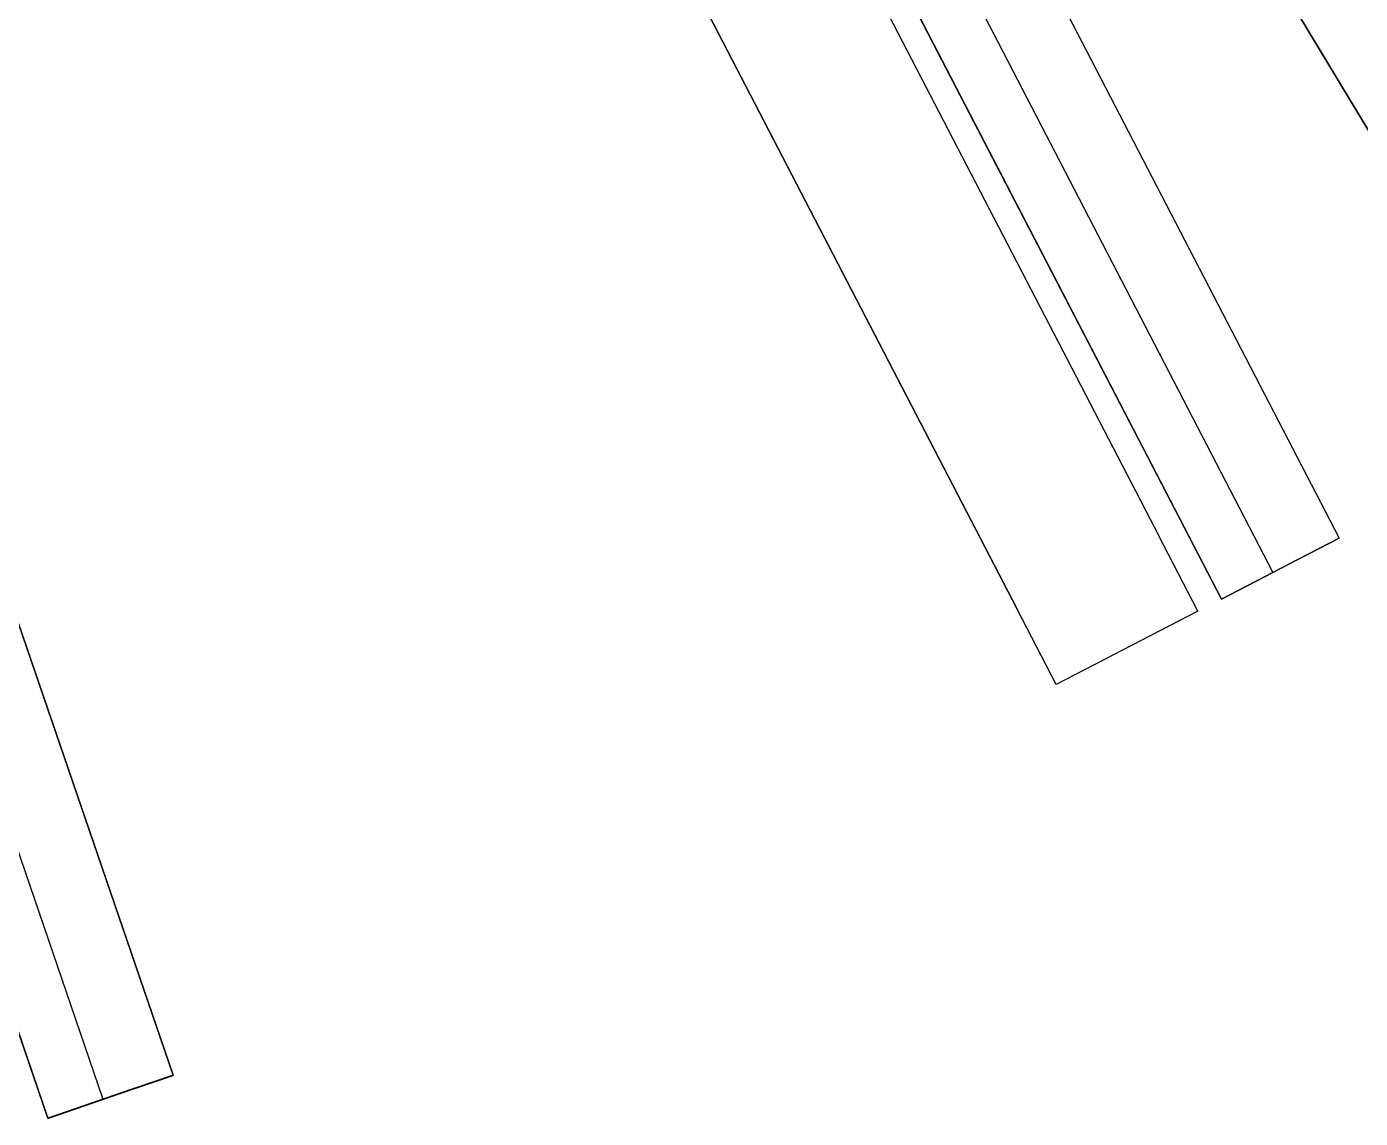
# Model space of a CAD drawing. Extents: x -32 to 51.8, y -51.6 to -5.5.
# Drawn here: x 45.825 to 47.079, y -29.125 to -28.098 of the extents above; entities that cross this region are included whole.
import ezdxf

# ---------------------------------------------------------------- set-up
doc = ezdxf.new("R2010")
doc.units = 0
doc.header["$MEASUREMENT"] = 0
doc.layers.get('0').update_dxf_attribs({"linetype": 'CONTINUOUS'})

msp = doc.modelspace()

# ---------------------------------------------------------------- linework, layer by layer
for p, q in [((45.9644, -26.3327), (47.2085, -28.3983)), ((47.2085, -28.3983), (45.9644, -26.3327)), ((45.9644, -26.3327), (47.2085, -28.3983)), ((47.2085, -28.3983), (45.9644, -26.3327)), ((47.2085, -28.3983), (45.9644, -26.3327)), ((45.9644, -26.3327), (47.2085, -28.3983)), ((45.9192, -26.3804), (47.0589, -28.579)), ((45.8682, -26.4341), (46.9968, -28.6113)), ((45.8284, -26.476), (46.9483, -28.6364)), ((45.8284, -26.476), (46.9483, -28.6364)), ((46.9483, -28.6364), (45.8284, -26.476)), ((45.8284, -26.476), (46.9483, -28.6364)), ((46.9483, -28.6364), (45.8284, -26.476)), ((46.9483, -28.6364), (45.8284, -26.476)), ((45.8284, -26.476), (46.9483, -28.6364)), ((46.9483, -28.6364), (45.8284, -26.476)), ((45.8284, -26.476), (46.9483, -28.6364)), ((45.8284, -26.476), (46.9483, -28.6364)), ((46.9483, -28.6364), (45.8284, -26.476)), ((45.8284, -26.476), (46.9483, -28.6364)), ((46.9483, -28.6364), (45.8284, -26.476)), ((46.9483, -28.6364), (45.8284, -26.476)), ((45.8284, -26.476), (46.9483, -28.6364)), ((45.8284, -26.476), (46.9483, -28.6364)), ((46.9483, -28.6364), (45.8284, -26.476)), ((45.8284, -26.476), (46.9483, -28.6364)), ((46.9483, -28.6364), (45.8284, -26.476)), ((45.8284, -26.476), (46.9483, -28.6364)), ((46.9483, -28.6364), (45.8284, -26.476)), ((45.8284, -26.476), (46.9483, -28.6364)), ((45.8284, -26.476), (46.9483, -28.6364)), ((45.8284, -26.476), (46.9483, -28.6364)), ((45.8284, -26.476), (46.9483, -28.6364)), ((46.9483, -28.6364), (45.8284, -26.476)), ((45.8284, -26.476), (46.9483, -28.6364)), ((45.8284, -26.476), (46.9483, -28.6364)), ((45.8284, -26.476), (46.9483, -28.6364)), ((46.9483, -28.6364), (45.8284, -26.476)), ((46.9483, -28.6364), (45.8284, -26.476)), ((46.9483, -28.6364), (45.8284, -26.476)), ((45.8284, -26.476), (46.9483, -28.6364)), ((46.9483, -28.6364), (45.8284, -26.476)), ((46.9483, -28.6364), (45.8284, -26.476)), ((45.8102, -26.4952), (46.8893, -28.5769)), ((45.7009, -26.6103), (46.7561, -28.6459)), ((46.7561, -28.6459), (45.7009, -26.6103)), ((45.27, -27.0641), (45.9624, -29.0842)), ((45.9624, -29.0842), (45.27, -27.0641)), ((45.2157, -27.1214), (45.8962, -29.1069)), ((45.8446, -29.1247), (45.1733, -27.166)), ((45.1733, -27.166), (45.8446, -29.1247)), ((45.1733, -27.166), (45.8446, -29.1247)), ((45.8446, -29.1247), (45.1733, -27.166)), ((45.1733, -27.166), (45.8446, -29.1247)), ((45.1733, -27.166), (45.8446, -29.1247)), ((45.8446, -29.1247), (45.1733, -27.166)), ((45.8446, -29.1247), (45.1733, -27.166)), ((45.1733, -27.166), (45.8446, -29.1247)), ((45.8446, -29.1247), (45.1733, -27.166)), ((45.8446, -29.1247), (45.1733, -27.166)), ((45.1733, -27.166), (45.8446, -29.1247)), ((45.1733, -27.166), (45.8446, -29.1247)), ((45.8446, -29.1247), (45.1733, -27.166)), ((45.1733, -27.166), (45.8446, -29.1247)), ((45.8446, -29.1247), (45.1733, -27.166)), ((45.1733, -27.166), (45.8446, -29.1247)), ((45.8446, -29.1247), (45.1733, -27.166)), ((45.1733, -27.166), (45.8446, -29.1247)), ((45.1733, -27.166), (45.8446, -29.1247)), ((45.8446, -29.1247), (45.1733, -27.166)), ((45.8446, -29.1247), (45.1733, -27.166)), ((45.1733, -27.166), (45.8446, -29.1247)), ((45.8446, -29.1247), (45.1733, -27.166)), ((45.1733, -27.166), (45.8446, -29.1246)), ((45.8446, -29.1246), (45.1733, -27.166)), ((45.1733, -27.166), (45.8446, -29.1246)), ((45.1733, -27.166), (45.8446, -29.1246)), ((45.8446, -29.1246), (45.1733, -27.166)), ((45.8446, -29.1246), (45.1733, -27.166)), ((45.1733, -27.166), (45.8446, -29.1247)), ((45.8446, -29.1247), (45.1733, -27.166)), ((45.8446, -29.1247), (45.1733, -27.166)), ((45.1733, -27.166), (45.8446, -29.1247)), ((45.1769, -27.1766), (45.8446, -29.1247)), ((45.8446, -29.1247), (45.1769, -27.1766)), ((46.9261, -28.6479), (46.8893, -28.5769)), ((47.0589, -28.579), (46.9968, -28.6113)), ((47.0105, -28.6042), (47.0589, -28.579)), ((47.0105, -28.6042), (47.0589, -28.579)), ((47.0105, -28.6042), (47.0589, -28.579)), ((47.0105, -28.6042), (47.0589, -28.579)), ((47.0589, -28.579), (47.0105, -28.6042)), ((47.0105, -28.6042), (47.0589, -28.579)), ((47.0589, -28.579), (47.0105, -28.6042)), ((47.0589, -28.579), (47.0105, -28.6042)), ((47.0589, -28.5791), (47.0105, -28.6042)), ((47.0105, -28.6042), (47.0589, -28.5791)), ((47.0589, -28.5791), (47.0105, -28.6042)), ((47.0589, -28.5791), (47.0105, -28.6042)), ((47.0105, -28.6042), (47.0589, -28.5791)), ((47.0589, -28.5791), (47.0105, -28.6042)), ((47.0105, -28.6042), (47.0589, -28.5791)), ((47.0589, -28.5791), (47.0105, -28.6042)), ((47.0589, -28.5791), (47.0105, -28.6042)), ((47.0105, -28.6042), (47.0589, -28.5791)), ((47.0589, -28.5791), (47.0105, -28.6042)), ((47.0105, -28.6042), (47.0589, -28.5791)), ((47.0589, -28.5791), (47.0105, -28.6042)), ((47.0105, -28.6042), (47.0589, -28.5791)), ((47.0105, -28.6042), (47.0589, -28.5791)), ((47.0105, -28.6042), (47.0589, -28.5791)), ((47.0589, -28.5791), (47.0105, -28.6042)), ((47.0589, -28.5791), (47.0589, -28.579)), ((47.0589, -28.579), (47.0589, -28.579)), ((47.0589, -28.579), (47.0589, -28.579)), ((47.0589, -28.579), (47.0589, -28.579)), ((47.0589, -28.579), (47.0589, -28.579)), ((47.0589, -28.579), (47.0589, -28.579)), ((47.0589, -28.579), (47.0589, -28.579)), ((47.0589, -28.579), (47.0589, -28.579)), ((47.0589, -28.579), (47.0589, -28.579)), ((47.0589, -28.579), (47.0589, -28.579)), ((47.0589, -28.579), (47.0589, -28.579)), ((47.0589, -28.579), (47.0589, -28.579)), ((47.0589, -28.579), (47.0589, -28.579)), ((47.0589, -28.579), (47.0589, -28.579)), ((47.0589, -28.579), (47.0589, -28.579)), ((47.0589, -28.579), (47.0589, -28.579)), ((47.0589, -28.579), (47.0589, -28.579)), ((47.0589, -28.579), (47.0589, -28.579)), ((47.0589, -28.579), (47.0589, -28.579)), ((47.0589, -28.5791), (47.0589, -28.5791)), ((47.0589, -28.5791), (47.0589, -28.5791)), ((47.0589, -28.5791), (47.0589, -28.5791)), ((47.0589, -28.5791), (47.0589, -28.5791)), ((47.0589, -28.5791), (47.0589, -28.5791)), ((47.0589, -28.5791), (47.0589, -28.5791)), ((47.0589, -28.5791), (47.0589, -28.5791)), ((47.0589, -28.5791), (47.0589, -28.5791)), ((47.0589, -28.5791), (47.0589, -28.5791)), ((47.0589, -28.5791), (47.0589, -28.5791)), ((47.0589, -28.5791), (47.0589, -28.5791)), ((47.0589, -28.5791), (47.0589, -28.5791)), ((47.0589, -28.5791), (47.0589, -28.5791)), ((47.0589, -28.5791), (47.0589, -28.5791)), ((47.0589, -28.5791), (47.0589, -28.5791)), ((47.0589, -28.5791), (47.0589, -28.5791)), ((47.0589, -28.5791), (47.0589, -28.5791)), ((47.0589, -28.5791), (47.0589, -28.5791)), ((47.0589, -28.5791), (47.0589, -28.5791)), ((47.0589, -28.5791), (47.0589, -28.5791)), ((47.0589, -28.5791), (47.0589, -28.5791)), ((47.0589, -28.5791), (47.0589, -28.5791)), ((47.0589, -28.5791), (47.0589, -28.5791)), ((47.0589, -28.5791), (47.0589, -28.5791)), ((47.0589, -28.5791), (47.0589, -28.5791)), ((47.0589, -28.5791), (47.0589, -28.5791)), ((47.0589, -28.5791), (47.0589, -28.5791)), ((47.0589, -28.5791), (47.0589, -28.5791)), ((47.0589, -28.5791), (47.0589, -28.5791)), ((47.0589, -28.5791), (47.0589, -28.5791)), ((47.0589, -28.5791), (47.0589, -28.5791)), ((46.9968, -28.6113), (47.0105, -28.6042)), ((47.0105, -28.6042), (47.0105, -28.6042)), ((47.0105, -28.6042), (47.0105, -28.6042)), ((47.0105, -28.6042), (47.0105, -28.6042)), ((47.0105, -28.6042), (47.0105, -28.6042)), ((47.0105, -28.6042), (47.0105, -28.6042)), ((47.0105, -28.6042), (47.0105, -28.6042)), ((47.0105, -28.6042), (47.0105, -28.6042)), ((47.0105, -28.6042), (47.0105, -28.6042)), ((47.0105, -28.6042), (47.0105, -28.6042)), ((47.0105, -28.6042), (47.0105, -28.6042)), ((47.0105, -28.6042), (47.0105, -28.6042)), ((47.0105, -28.6042), (47.0105, -28.6042)), ((47.0105, -28.6042), (47.0105, -28.6042)), ((47.0105, -28.6042), (47.0105, -28.6042)), ((47.0105, -28.6042), (47.0105, -28.6042)), ((47.0105, -28.6042), (47.0105, -28.6042)), ((47.0105, -28.6042), (47.0105, -28.6042)), ((47.0105, -28.6042), (47.0105, -28.6042)), ((47.0105, -28.6042), (47.0105, -28.6042)), ((47.0105, -28.6042), (47.0105, -28.6042)), ((47.0105, -28.6042), (47.0105, -28.6042)), ((47.0105, -28.6042), (47.0105, -28.6042)), ((47.0105, -28.6042), (47.0105, -28.6042)), ((47.0105, -28.6042), (47.0105, -28.6042)), ((47.0105, -28.6042), (47.0105, -28.6042)), ((47.0105, -28.6042), (47.0105, -28.6042)), ((47.0105, -28.6042), (47.0105, -28.6042)), ((47.0105, -28.6042), (47.0105, -28.6042)), ((47.0105, -28.6042), (47.0105, -28.6042)), ((47.0105, -28.6042), (47.0105, -28.6042)), ((47.0105, -28.6042), (47.0105, -28.6042)), ((47.0105, -28.6042), (47.0105, -28.6042)), ((47.0105, -28.6042), (47.0105, -28.6042)), ((47.0105, -28.6042), (47.0105, -28.6042)), ((47.0105, -28.6042), (47.0105, -28.6042)), ((47.0105, -28.6042), (47.0105, -28.6042)), ((47.0105, -28.6042), (47.0105, -28.6042)), ((47.0105, -28.6042), (47.0105, -28.6042)), ((47.0105, -28.6042), (47.0105, -28.6042)), ((47.0105, -28.6042), (47.0105, -28.6042)), ((46.9483, -28.6364), (46.9968, -28.6113)), ((46.9483, -28.6364), (46.9968, -28.6113)), ((46.9483, -28.6364), (46.9968, -28.6113)), ((46.9968, -28.6113), (46.9483, -28.6364)), ((46.9483, -28.6364), (46.9968, -28.6113)), ((46.9968, -28.6113), (46.9483, -28.6364)), ((46.9483, -28.6364), (46.9968, -28.6113)), ((46.9483, -28.6364), (46.9968, -28.6113)), ((46.9968, -28.6113), (46.9483, -28.6364)), ((46.9483, -28.6364), (46.9968, -28.6113)), ((46.9968, -28.6113), (46.9483, -28.6364)), ((46.9968, -28.6113), (46.9483, -28.6364)), ((46.9968, -28.6113), (46.9483, -28.6364)), ((46.9483, -28.6364), (46.9968, -28.6113)), ((46.9968, -28.6113), (46.9483, -28.6364)), ((46.9483, -28.6364), (46.9968, -28.6113)), ((46.9968, -28.6113), (46.9483, -28.6364)), ((46.9483, -28.6364), (46.9968, -28.6113)), ((46.9968, -28.6113), (46.9483, -28.6364)), ((46.9483, -28.6364), (46.9968, -28.6113)), ((46.9483, -28.6364), (46.9968, -28.6113)), ((46.9483, -28.6364), (46.9968, -28.6113)), ((46.9968, -28.6113), (46.9483, -28.6364)), ((46.9968, -28.6113), (46.9483, -28.6364)), ((46.9483, -28.6364), (46.9968, -28.6113)), ((46.9968, -28.6113), (46.9483, -28.6364)), ((46.9968, -28.6113), (46.9968, -28.6113)), ((46.9968, -28.6113), (46.9968, -28.6113)), ((46.9968, -28.6113), (46.9968, -28.6113)), ((46.9968, -28.6113), (46.9968, -28.6113)), ((46.9968, -28.6113), (46.9968, -28.6113)), ((46.9968, -28.6113), (46.9968, -28.6113)), ((46.9968, -28.6113), (46.9968, -28.6113)), ((46.9968, -28.6113), (46.9968, -28.6113)), ((46.9968, -28.6113), (46.9968, -28.6113)), ((46.9968, -28.6113), (46.9968, -28.6113)), ((46.9968, -28.6113), (46.9968, -28.6113)), ((46.9968, -28.6113), (46.9968, -28.6113)), ((46.9968, -28.6113), (46.9968, -28.6113)), ((46.9968, -28.6113), (46.9968, -28.6113)), ((46.9968, -28.6113), (46.9968, -28.6113)), ((46.9968, -28.6113), (46.9968, -28.6113)), ((46.9968, -28.6113), (46.9968, -28.6113)), ((46.9968, -28.6113), (46.9968, -28.6113)), ((46.9968, -28.6113), (46.9968, -28.6113)), ((46.9968, -28.6113), (46.9968, -28.6113)), ((46.9968, -28.6113), (46.9968, -28.6113)), ((46.9968, -28.6113), (46.9968, -28.6113)), ((46.9968, -28.6113), (46.9968, -28.6113)), ((46.9968, -28.6113), (46.9968, -28.6113)), ((46.9968, -28.6113), (46.9968, -28.6113)), ((46.9968, -28.6113), (46.9968, -28.6113)), ((46.9968, -28.6113), (46.9968, -28.6113)), ((46.9968, -28.6113), (46.9968, -28.6113)), ((46.9968, -28.6113), (46.9968, -28.6113)), ((46.9968, -28.6113), (46.9968, -28.6113)), ((46.9968, -28.6113), (46.9968, -28.6113)), ((46.9968, -28.6113), (46.9968, -28.6113)), ((46.9968, -28.6113), (46.9968, -28.6113)), ((46.9968, -28.6113), (46.9968, -28.6113)), ((46.9968, -28.6113), (46.9968, -28.6113)), ((46.9968, -28.6113), (46.9968, -28.6113)), ((46.9968, -28.6113), (46.9968, -28.6113)), ((46.9968, -28.6113), (46.9968, -28.6113)), ((46.9968, -28.6113), (46.9968, -28.6113)), ((46.9968, -28.6113), (46.9968, -28.6113)), ((46.9968, -28.6113), (46.9968, -28.6113)), ((46.9968, -28.6113), (46.9968, -28.6113)), ((46.9968, -28.6113), (46.9968, -28.6113)), ((46.9968, -28.6113), (46.9968, -28.6113)), ((46.9968, -28.6113), (46.9968, -28.6113)), ((46.9968, -28.6113), (46.9968, -28.6113)), ((46.9968, -28.6113), (46.9968, -28.6113)), ((46.7562, -28.6459), (46.7561, -28.6459)), ((46.793, -28.7169), (46.7561, -28.6459)), ((46.9261, -28.6479), (46.793, -28.7169)), ((46.9483, -28.6364), (46.9483, -28.6364)), ((46.9483, -28.6364), (46.9483, -28.6364)), ((46.9483, -28.6364), (46.9483, -28.6364)), ((46.9483, -28.6364), (46.9483, -28.6364)), ((46.9483, -28.6364), (46.9483, -28.6364)), ((46.9483, -28.6364), (46.9483, -28.6364)), ((46.9483, -28.6364), (46.9483, -28.6364)), ((46.9483, -28.6364), (46.9483, -28.6364)), ((46.9483, -28.6364), (46.9483, -28.6364)), ((46.9483, -28.6364), (46.9483, -28.6364)), ((46.9483, -28.6364), (46.9483, -28.6364)), ((46.9483, -28.6364), (46.9483, -28.6364)), ((46.9483, -28.6364), (46.9483, -28.6364)), ((46.9483, -28.6364), (46.9483, -28.6364)), ((46.9483, -28.6364), (46.9483, -28.6364)), ((46.9483, -28.6364), (46.9483, -28.6364)), ((46.9483, -28.6364), (46.9483, -28.6364)), ((46.9483, -28.6364), (46.9483, -28.6364)), ((46.9483, -28.6364), (46.9483, -28.6364)), ((46.9483, -28.6364), (46.9483, -28.6364)), ((46.9483, -28.6364), (46.9483, -28.6364)), ((46.9483, -28.6364), (46.9483, -28.6364)), ((46.9483, -28.6364), (46.9483, -28.6364)), ((46.9483, -28.6364), (46.9483, -28.6364)), ((46.9483, -28.6364), (46.9483, -28.6364)), ((46.9483, -28.6364), (46.9483, -28.6364)), ((46.9483, -28.6364), (46.9483, -28.6364)), ((46.9483, -28.6364), (46.9483, -28.6364)), ((46.9483, -28.6364), (46.9483, -28.6364)), ((46.9483, -28.6364), (46.9483, -28.6364)), ((46.9483, -28.6364), (46.9483, -28.6364)), ((46.9483, -28.6364), (46.9483, -28.6364)), ((46.9483, -28.6364), (46.9483, -28.6364)), ((45.9624, -29.0842), (45.8962, -29.1069)), ((45.8962, -29.1069), (45.9624, -29.0842)), ((45.8962, -29.107), (45.9624, -29.0843)), ((45.9625, -29.0844), (45.8962, -29.1071)), ((45.9625, -29.0844), (45.8962, -29.1071)), ((45.9108, -29.1019), (45.9624, -29.0842)), ((45.9624, -29.0843), (45.9108, -29.1019)), ((45.9108, -29.1019), (45.9624, -29.0843)), ((45.9624, -29.0843), (45.9108, -29.1019)), ((45.9624, -29.0842), (45.9108, -29.1019)), ((45.9108, -29.102), (45.9624, -29.0843)), ((45.9624, -29.0843), (45.9108, -29.102)), ((45.9108, -29.102), (45.9624, -29.0843)), ((45.9624, -29.0843), (45.9108, -29.102)), ((45.9108, -29.102), (45.9624, -29.0843)), ((45.9624, -29.0843), (45.9108, -29.102)), ((45.9108, -29.102), (45.9624, -29.0843)), ((45.9624, -29.0843), (45.9108, -29.102)), ((45.9108, -29.102), (45.9624, -29.0843)), ((45.9624, -29.0843), (45.9108, -29.102)), ((45.9108, -29.102), (45.9624, -29.0843)), ((45.9624, -29.0843), (45.9108, -29.102)), ((45.9108, -29.102), (45.9624, -29.0843)), ((45.9624, -29.0843), (45.9108, -29.102)), ((45.9108, -29.102), (45.9624, -29.0843)), ((45.9624, -29.0843), (45.9108, -29.102)), ((45.9108, -29.102), (45.9624, -29.0843)), ((45.9624, -29.0843), (45.9108, -29.102)), ((45.9108, -29.102), (45.9624, -29.0843)), ((45.9108, -29.102), (45.9624, -29.0843)), ((45.9624, -29.0843), (45.9108, -29.102)), ((45.9624, -29.0843), (45.9108, -29.102)), ((45.9108, -29.102), (45.9624, -29.0843)), ((45.9624, -29.0843), (45.9108, -29.102)), ((45.9108, -29.102), (45.9624, -29.0843)), ((45.9624, -29.0843), (45.9108, -29.102)), ((45.9108, -29.102), (45.9624, -29.0843)), ((45.9624, -29.0843), (45.9108, -29.102)), ((45.9108, -29.102), (45.9624, -29.0843)), ((45.9624, -29.0843), (45.9108, -29.102)), ((45.9108, -29.102), (45.9624, -29.0843)), ((45.9624, -29.0843), (45.9108, -29.102)), ((45.9108, -29.102), (45.9624, -29.0843)), ((45.9624, -29.0843), (45.9108, -29.102)), ((45.9108, -29.102), (45.9624, -29.0843)), ((45.9624, -29.0843), (45.9108, -29.102)), ((45.9108, -29.102), (45.9625, -29.0843)), ((45.9625, -29.0843), (45.9108, -29.102)), ((45.9108, -29.102), (45.9625, -29.0844)), ((45.9624, -29.0843), (45.9108, -29.102)), ((45.9624, -29.0843), (45.9108, -29.102)), ((45.9108, -29.102), (45.9624, -29.0843)), ((45.9624, -29.0843), (45.9108, -29.102)), ((45.9108, -29.102), (45.9624, -29.0843)), ((45.9624, -29.0843), (45.9108, -29.102)), ((45.9108, -29.102), (45.9624, -29.0843)), ((45.9624, -29.0843), (45.9108, -29.102)), ((45.9108, -29.102), (45.9624, -29.0843)), ((45.9624, -29.0843), (45.9108, -29.102)), ((45.9108, -29.102), (45.9625, -29.0843)), ((45.9625, -29.0843), (45.9108, -29.102)), ((45.9625, -29.0844), (45.9108, -29.1021)), ((45.9108, -29.1021), (45.9625, -29.0844)), ((45.9625, -29.0844), (45.9108, -29.1021)), ((45.9108, -29.1021), (45.9625, -29.0844)), ((45.9625, -29.0844), (45.9108, -29.1021)), ((45.9108, -29.1021), (45.9625, -29.0844)), ((45.9625, -29.0844), (45.9108, -29.1021)), ((45.9108, -29.1021), (45.9625, -29.0844)), ((45.9108, -29.102), (45.9625, -29.0844)), ((45.9625, -29.0844), (45.9108, -29.1021)), ((45.9108, -29.1021), (45.9625, -29.0844)), ((45.9625, -29.0844), (45.9108, -29.1021)), ((45.9108, -29.1021), (45.9625, -29.0844)), ((45.9625, -29.0844), (45.9108, -29.1021)), ((45.9108, -29.1021), (45.9625, -29.0844)), ((45.9625, -29.0844), (45.9108, -29.1021)), ((45.9108, -29.1021), (45.9625, -29.0844)), ((45.9624, -29.0843), (45.9624, -29.0843)), ((45.9624, -29.0843), (45.9624, -29.0843)), ((45.9624, -29.0843), (45.9624, -29.0843)), ((45.9624, -29.0843), (45.9624, -29.0843)), ((45.9624, -29.0843), (45.9624, -29.0842)), ((45.9624, -29.0843), (45.9624, -29.0843)), ((45.9624, -29.0843), (45.9624, -29.0843)), ((45.9624, -29.0842), (45.9624, -29.0843)), ((45.9624, -29.0843), (45.9624, -29.0843)), ((45.9624, -29.0842), (45.9624, -29.0842)), ((45.9624, -29.0842), (45.9624, -29.0842)), ((45.9624, -29.0842), (45.9624, -29.0842)), ((45.9624, -29.0842), (45.9624, -29.0842)), ((45.9624, -29.0842), (45.9624, -29.0842)), ((45.9624, -29.0842), (45.9624, -29.0842)), ((45.9624, -29.0843), (45.9624, -29.0843)), ((45.9624, -29.0843), (45.9624, -29.0843)), ((45.9624, -29.0843), (45.9624, -29.0843)), ((45.9624, -29.0843), (45.9624, -29.0843)), ((45.9624, -29.0843), (45.9624, -29.0843)), ((45.9624, -29.0843), (45.9624, -29.0843)), ((45.9624, -29.0843), (45.9624, -29.0843)), ((45.9624, -29.0843), (45.9624, -29.0843)), ((45.9624, -29.0843), (45.9624, -29.0843)), ((45.9624, -29.0843), (45.9624, -29.0843)), ((45.9624, -29.0843), (45.9624, -29.0843)), ((45.9624, -29.0843), (45.9624, -29.0843)), ((45.9624, -29.0843), (45.9624, -29.0843)), ((45.9624, -29.0843), (45.9624, -29.0843)), ((45.9624, -29.0843), (45.9624, -29.0843)), ((45.9624, -29.0843), (45.9624, -29.0843)), ((45.9624, -29.0843), (45.9624, -29.0843)), ((45.9624, -29.0843), (45.9624, -29.0843)), ((45.9624, -29.0843), (45.9624, -29.0843)), ((45.9624, -29.0843), (45.9624, -29.0843)), ((45.9624, -29.0843), (45.9624, -29.0843)), ((45.9624, -29.0843), (45.9624, -29.0843)), ((45.9624, -29.0843), (45.9624, -29.0843)), ((45.9624, -29.0843), (45.9624, -29.0843)), ((45.9624, -29.0843), (45.9624, -29.0843)), ((45.9624, -29.0843), (45.9624, -29.0843)), ((45.9624, -29.0843), (45.9624, -29.0843)), ((45.9624, -29.0843), (45.9624, -29.0843)), ((45.9624, -29.0843), (45.9624, -29.0843)), ((45.9624, -29.0843), (45.9624, -29.0843)), ((45.9624, -29.0843), (45.9624, -29.0843)), ((45.9624, -29.0843), (45.9624, -29.0843)), ((45.9624, -29.0843), (45.9624, -29.0843)), ((45.9624, -29.0843), (45.9624, -29.0843)), ((45.9624, -29.0843), (45.9624, -29.0843)), ((45.9624, -29.0843), (45.9624, -29.0843)), ((45.9624, -29.0843), (45.9624, -29.0843)), ((45.9624, -29.0843), (45.9624, -29.0843)), ((45.9624, -29.0843), (45.9624, -29.0843)), ((45.9624, -29.0843), (45.9624, -29.0843)), ((45.9624, -29.0843), (45.9624, -29.0843)), ((45.9624, -29.0843), (45.9624, -29.0843)), ((45.9624, -29.0843), (45.9624, -29.0843)), ((45.9624, -29.0843), (45.9624, -29.0843)), ((45.9624, -29.0843), (45.9624, -29.0843)), ((45.9624, -29.0843), (45.9624, -29.0843)), ((45.9624, -29.0843), (45.9624, -29.0843)), ((45.9624, -29.0843), (45.9624, -29.0843)), ((45.9624, -29.0843), (45.9624, -29.0843)), ((45.9624, -29.0843), (45.9624, -29.0843)), ((45.9624, -29.0843), (45.9624, -29.0843)), ((45.9624, -29.0843), (45.9624, -29.0843)), ((45.9624, -29.0843), (45.9624, -29.0843)), ((45.9624, -29.0843), (45.9624, -29.0843)), ((45.9624, -29.0843), (45.9624, -29.0843)), ((45.9624, -29.0843), (45.9624, -29.0843)), ((45.9624, -29.0843), (45.9624, -29.0843)), ((45.9624, -29.0843), (45.9624, -29.0843)), ((45.9624, -29.0843), (45.9624, -29.0843)), ((45.9624, -29.0843), (45.9624, -29.0843)), ((45.9624, -29.0843), (45.9624, -29.0843)), ((45.9624, -29.0843), (45.9624, -29.0843)), ((45.9624, -29.0843), (45.9624, -29.0843)), ((45.9624, -29.0843), (45.9624, -29.0843)), ((45.9624, -29.0843), (45.9624, -29.0843)), ((45.9624, -29.0843), (45.9624, -29.0843)), ((45.9624, -29.0843), (45.9624, -29.0843)), ((45.9624, -29.0843), (45.9624, -29.0843)), ((45.9624, -29.0843), (45.9624, -29.0843)), ((45.9624, -29.0843), (45.9624, -29.0843)), ((45.9624, -29.0843), (45.9624, -29.0843)), ((45.9624, -29.0843), (45.9624, -29.0843)), ((45.9624, -29.0843), (45.9624, -29.0843)), ((45.9624, -29.0843), (45.9624, -29.0843)), ((45.9624, -29.0843), (45.9624, -29.0843)), ((45.9624, -29.0843), (45.9624, -29.0843)), ((45.9624, -29.0843), (45.9624, -29.0843)), ((45.9624, -29.0843), (45.9624, -29.0843)), ((45.9624, -29.0843), (45.9624, -29.0843)), ((45.9624, -29.0843), (45.9624, -29.0843)), ((45.9624, -29.0843), (45.9624, -29.0843)), ((45.9624, -29.0843), (45.9624, -29.0843)), ((45.9624, -29.0843), (45.9624, -29.0843)), ((45.9624, -29.0843), (45.9624, -29.0843)), ((45.9624, -29.0843), (45.9624, -29.0843)), ((45.9624, -29.0843), (45.9624, -29.0843)), ((45.9624, -29.0843), (45.9624, -29.0843)), ((45.9624, -29.0843), (45.9624, -29.0843)), ((45.9624, -29.0843), (45.9624, -29.0843)), ((45.9624, -29.0843), (45.9624, -29.0843)), ((45.9624, -29.0843), (45.9624, -29.0843)), ((45.9624, -29.0843), (45.9624, -29.0843)), ((45.9624, -29.0843), (45.9624, -29.0843)), ((45.9624, -29.0843), (45.9624, -29.0843)), ((45.9624, -29.0843), (45.9624, -29.0843)), ((45.9624, -29.0843), (45.9624, -29.0843)), ((45.9624, -29.0843), (45.9624, -29.0843)), ((45.9625, -29.0843), (45.9625, -29.0843)), ((45.9625, -29.0844), (45.9625, -29.0844)), ((45.9625, -29.0843), (45.9625, -29.0843)), ((45.9625, -29.0844), (45.9625, -29.0844)), ((45.9625, -29.0844), (45.9625, -29.0844)), ((45.9625, -29.0844), (45.9625, -29.0844)), ((45.9625, -29.0844), (45.9625, -29.0844)), ((45.9625, -29.0844), (45.9625, -29.0844)), ((45.9625, -29.0844), (45.9625, -29.0844)), ((45.9625, -29.0844), (45.9625, -29.0844)), ((45.8962, -29.1069), (45.8446, -29.1247)), ((45.8446, -29.1246), (45.8962, -29.1069)), ((45.8962, -29.1069), (45.8446, -29.1246)), ((45.8446, -29.1246), (45.8962, -29.1069)), ((45.8962, -29.1069), (45.8446, -29.1246)), ((45.8446, -29.1246), (45.8962, -29.1069)), ((45.8962, -29.1069), (45.8446, -29.1246)), ((45.8962, -29.107), (45.8446, -29.1247)), ((45.8446, -29.1247), (45.8962, -29.107)), ((45.8962, -29.107), (45.8446, -29.1247)), ((45.8446, -29.1247), (45.8962, -29.107)), ((45.8962, -29.107), (45.8446, -29.1247)), ((45.8446, -29.1247), (45.8962, -29.107)), ((45.8962, -29.107), (45.8446, -29.1247)), ((45.8446, -29.1247), (45.8962, -29.107)), ((45.8962, -29.107), (45.8446, -29.1247)), ((45.8446, -29.1247), (45.8962, -29.107)), ((45.8962, -29.107), (45.8446, -29.1247)), ((45.8446, -29.1247), (45.8962, -29.107)), ((45.8962, -29.107), (45.8446, -29.1247)), ((45.8446, -29.1247), (45.8962, -29.107)), ((45.8962, -29.107), (45.8446, -29.1247)), ((45.8446, -29.1247), (45.8962, -29.107)), ((45.8962, -29.107), (45.8446, -29.1247)), ((45.8446, -29.1247), (45.8962, -29.107)), ((45.8446, -29.1247), (45.8962, -29.107)), ((45.8962, -29.107), (45.8446, -29.1247)), ((45.8446, -29.1247), (45.8962, -29.107)), ((45.8446, -29.1247), (45.8962, -29.107)), ((45.8446, -29.1248), (45.8962, -29.107)), ((45.8962, -29.107), (45.8446, -29.1247)), ((45.8446, -29.1247), (45.8962, -29.107)), ((45.8962, -29.107), (45.8446, -29.1247)), ((45.8446, -29.1247), (45.8962, -29.107)), ((45.8962, -29.107), (45.8446, -29.1247)), ((45.8446, -29.1247), (45.8962, -29.107)), ((45.8962, -29.107), (45.8446, -29.1247)), ((45.8446, -29.1247), (45.8962, -29.107)), ((45.8962, -29.107), (45.8446, -29.1247)), ((45.8446, -29.1247), (45.8962, -29.107)), ((45.8962, -29.107), (45.8446, -29.1247)), ((45.8446, -29.1247), (45.8962, -29.107)), ((45.8962, -29.107), (45.8446, -29.1247)), ((45.8446, -29.1247), (45.8962, -29.107)), ((45.8962, -29.107), (45.8446, -29.1247)), ((45.8446, -29.1247), (45.8962, -29.107)), ((45.8446, -29.1248), (45.8962, -29.107)), ((45.8962, -29.107), (45.8446, -29.1247)), ((45.8446, -29.1247), (45.8962, -29.107)), ((45.8962, -29.107), (45.8446, -29.1247)), ((45.8446, -29.1247), (45.8962, -29.107)), ((45.8962, -29.107), (45.8446, -29.1247)), ((45.8446, -29.1247), (45.8962, -29.107)), ((45.8962, -29.107), (45.8446, -29.1247)), ((45.8446, -29.1247), (45.8962, -29.107)), ((45.8962, -29.107), (45.8446, -29.1247)), ((45.8446, -29.1247), (45.8962, -29.107)), ((45.8962, -29.107), (45.8446, -29.1247)), ((45.8446, -29.1247), (45.8962, -29.107)), ((45.8962, -29.1071), (45.8446, -29.1248)), ((45.8446, -29.1248), (45.8962, -29.1071)), ((45.8962, -29.1071), (45.8446, -29.1248)), ((45.8446, -29.1248), (45.8962, -29.1071)), ((45.8962, -29.1071), (45.8446, -29.1248)), ((45.8446, -29.1248), (45.8962, -29.1071)), ((45.8962, -29.1071), (45.8446, -29.1248)), ((45.8962, -29.1071), (45.8446, -29.1248)), ((45.8446, -29.1248), (45.8962, -29.1071)), ((45.8962, -29.1071), (45.8446, -29.1248)), ((45.8446, -29.1248), (45.8962, -29.1071)), ((45.8962, -29.1071), (45.8446, -29.1248)), ((45.8446, -29.1248), (45.8962, -29.1071)), ((45.8962, -29.1071), (45.8446, -29.1248)), ((45.8962, -29.107), (45.9108, -29.102)), ((45.8962, -29.107), (45.8962, -29.1069)), ((45.8962, -29.1069), (45.8962, -29.107)), ((45.8962, -29.107), (45.8962, -29.107)), ((45.8962, -29.107), (45.8962, -29.1069)), ((45.8962, -29.1069), (45.8962, -29.1069)), ((45.8962, -29.1069), (45.8962, -29.1069)), ((45.8962, -29.1069), (45.8962, -29.1069)), ((45.8962, -29.1069), (45.8962, -29.1069)), ((45.8962, -29.1069), (45.8962, -29.1069)), ((45.8962, -29.1069), (45.8962, -29.1069)), ((45.8962, -29.1069), (45.8962, -29.1069)), ((45.8962, -29.1069), (45.8962, -29.1069)), ((45.8962, -29.1069), (45.8962, -29.1069)), ((45.8962, -29.1069), (45.8962, -29.1069)), ((45.8962, -29.107), (45.8962, -29.1069)), ((45.8962, -29.107), (45.8962, -29.107)), ((45.8962, -29.107), (45.8962, -29.107)), ((45.8962, -29.107), (45.8962, -29.107)), ((45.8962, -29.107), (45.8962, -29.107)), ((45.8962, -29.107), (45.8962, -29.107)), ((45.8962, -29.107), (45.8962, -29.107)), ((45.8962, -29.107), (45.8962, -29.107)), ((45.8962, -29.107), (45.8962, -29.107)), ((45.8962, -29.107), (45.8962, -29.107)), ((45.8962, -29.107), (45.8962, -29.107)), ((45.8962, -29.107), (45.8962, -29.107)), ((45.8962, -29.107), (45.8962, -29.107)), ((45.8962, -29.107), (45.8962, -29.107)), ((45.8962, -29.107), (45.8962, -29.107)), ((45.8962, -29.107), (45.8962, -29.107)), ((45.8962, -29.107), (45.8962, -29.107)), ((45.8962, -29.107), (45.8962, -29.107)), ((45.8962, -29.107), (45.8962, -29.107)), ((45.8962, -29.107), (45.8962, -29.107)), ((45.8962, -29.107), (45.8962, -29.107)), ((45.8962, -29.107), (45.8962, -29.107)), ((45.8962, -29.107), (45.8962, -29.107)), ((45.8962, -29.107), (45.8962, -29.107)), ((45.8962, -29.107), (45.8962, -29.107)), ((45.8962, -29.107), (45.8962, -29.107)), ((45.8962, -29.107), (45.8962, -29.107)), ((45.8962, -29.107), (45.8962, -29.107)), ((45.8962, -29.107), (45.8962, -29.107)), ((45.8962, -29.107), (45.8962, -29.107)), ((45.8962, -29.107), (45.8962, -29.107)), ((45.8962, -29.107), (45.8962, -29.107)), ((45.8962, -29.107), (45.8962, -29.107)), ((45.8962, -29.107), (45.8962, -29.107)), ((45.8962, -29.107), (45.8962, -29.107)), ((45.8962, -29.107), (45.8962, -29.107)), ((45.8962, -29.107), (45.8962, -29.107)), ((45.8962, -29.107), (45.8962, -29.107)), ((45.8962, -29.107), (45.8962, -29.107)), ((45.8962, -29.107), (45.8962, -29.107)), ((45.8962, -29.107), (45.8962, -29.107)), ((45.8962, -29.107), (45.8962, -29.107)), ((45.8962, -29.107), (45.8962, -29.107)), ((45.8962, -29.107), (45.8962, -29.107)), ((45.8962, -29.107), (45.8962, -29.107)), ((45.8962, -29.107), (45.8962, -29.107)), ((45.8962, -29.107), (45.8962, -29.107)), ((45.8962, -29.107), (45.8962, -29.107)), ((45.8962, -29.107), (45.8962, -29.107)), ((45.8962, -29.107), (45.8962, -29.107)), ((45.8962, -29.107), (45.8962, -29.107)), ((45.8962, -29.107), (45.8962, -29.107)), ((45.8962, -29.107), (45.8962, -29.107)), ((45.8962, -29.107), (45.8962, -29.107)), ((45.8962, -29.1071), (45.8962, -29.1071)), ((45.8962, -29.1071), (45.8962, -29.1071)), ((45.8962, -29.1071), (45.8962, -29.1071)), ((45.8962, -29.1071), (45.8962, -29.1071)), ((45.8962, -29.1071), (45.8962, -29.1071)), ((45.8962, -29.1071), (45.8962, -29.1071)), ((45.9108, -29.1019), (45.9108, -29.1019)), ((45.9108, -29.1019), (45.9108, -29.102)), ((45.9108, -29.102), (45.9108, -29.1019)), ((45.9108, -29.102), (45.9108, -29.1019)), ((45.9108, -29.102), (45.9108, -29.1019)), ((45.9108, -29.1019), (45.9108, -29.102)), ((45.9108, -29.102), (45.9108, -29.1019)), ((45.9108, -29.102), (45.9108, -29.1019)), ((45.9108, -29.1019), (45.9108, -29.102)), ((45.9108, -29.1019), (45.9108, -29.102)), ((45.9108, -29.102), (45.9108, -29.1019)), ((45.9108, -29.1019), (45.9108, -29.102)), ((45.9108, -29.102), (45.9108, -29.1019)), ((45.9108, -29.1019), (45.9108, -29.102)), ((45.9108, -29.1019), (45.9108, -29.102)), ((45.9108, -29.1019), (45.9108, -29.102)), ((45.9108, -29.102), (45.9108, -29.1019)), ((45.9108, -29.1019), (45.9108, -29.102)), ((45.9108, -29.1019), (45.9108, -29.102)), ((45.9108, -29.102), (45.9108, -29.1019)), ((45.9108, -29.1019), (45.9108, -29.102)), ((45.9108, -29.1019), (45.9108, -29.1019)), ((45.9108, -29.1019), (45.9108, -29.1019)), ((45.9108, -29.1019), (45.9108, -29.1019)), ((45.9108, -29.1019), (45.9108, -29.1019)), ((45.9108, -29.1019), (45.9108, -29.102)), ((45.9108, -29.1019), (45.9108, -29.102)), ((45.9108, -29.102), (45.9108, -29.1019)), ((45.9108, -29.1019), (45.9108, -29.102)), ((45.9108, -29.102), (45.9108, -29.102)), ((45.9108, -29.102), (45.9108, -29.102)), ((45.9108, -29.102), (45.9108, -29.102)), ((45.9108, -29.102), (45.9108, -29.102)), ((45.9108, -29.102), (45.9108, -29.102)), ((45.9108, -29.102), (45.9108, -29.102)), ((45.9108, -29.102), (45.9108, -29.102)), ((45.9108, -29.102), (45.9108, -29.102)), ((45.9108, -29.102), (45.9108, -29.102)), ((45.9108, -29.102), (45.9108, -29.102)), ((45.9108, -29.102), (45.9108, -29.102)), ((45.9108, -29.102), (45.9108, -29.102)), ((45.9108, -29.102), (45.9108, -29.102)), ((45.9108, -29.102), (45.9108, -29.102)), ((45.9108, -29.102), (45.9108, -29.102)), ((45.9108, -29.102), (45.9108, -29.102)), ((45.9108, -29.102), (45.9108, -29.102)), ((45.9108, -29.102), (45.9108, -29.102)), ((45.9108, -29.102), (45.9108, -29.102)), ((45.9108, -29.102), (45.9108, -29.102)), ((45.9108, -29.102), (45.9108, -29.102)), ((45.9108, -29.102), (45.9108, -29.102)), ((45.9108, -29.102), (45.9108, -29.102)), ((45.9108, -29.102), (45.9108, -29.102)), ((45.9108, -29.102), (45.9108, -29.102)), ((45.9108, -29.102), (45.9108, -29.102)), ((45.9108, -29.102), (45.9108, -29.102)), ((45.9108, -29.102), (45.9108, -29.102)), ((45.9108, -29.102), (45.9108, -29.102)), ((45.9108, -29.1021), (45.9108, -29.1021)), ((45.9108, -29.1021), (45.9108, -29.1021)), ((45.9108, -29.1021), (45.9108, -29.1021)), ((45.9108, -29.1021), (45.9108, -29.1021)), ((45.9108, -29.1021), (45.9108, -29.1021)), ((45.9108, -29.1021), (45.9108, -29.1021)), ((45.9108, -29.1021), (45.9108, -29.1021)), ((45.9108, -29.1021), (45.9108, -29.1021)), ((45.8446, -29.1246), (45.8446, -29.1246)), ((45.8446, -29.1246), (45.8446, -29.1246)), ((45.8446, -29.1247), (45.8446, -29.1247)), ((45.8446, -29.1247), (45.8446, -29.1247)), ((45.8446, -29.1247), (45.8446, -29.1247)), ((45.8446, -29.1247), (45.8446, -29.1247)), ((45.8446, -29.1247), (45.8446, -29.1247)), ((45.8446, -29.1247), (45.8446, -29.1247)), ((45.8446, -29.1247), (45.8446, -29.1247)), ((45.8446, -29.1247), (45.8446, -29.1247)), ((45.8446, -29.1247), (45.8446, -29.1247)), ((45.8446, -29.1247), (45.8446, -29.1247)), ((45.8446, -29.1247), (45.8446, -29.1247)), ((45.8446, -29.1247), (45.8446, -29.1247)), ((45.8446, -29.1247), (45.8446, -29.1247)), ((45.8446, -29.1247), (45.8446, -29.1247)), ((45.8446, -29.1247), (45.8446, -29.1247)), ((45.8446, -29.1247), (45.8446, -29.1247)), ((45.8446, -29.1247), (45.8446, -29.1247)), ((45.8446, -29.1247), (45.8446, -29.1247)), ((45.8446, -29.1247), (45.8446, -29.1247)), ((45.8446, -29.1247), (45.8446, -29.1247)), ((45.8446, -29.1247), (45.8446, -29.1247)), ((45.8446, -29.1247), (45.8446, -29.1247)), ((45.8446, -29.1247), (45.8446, -29.1247)), ((45.8446, -29.1247), (45.8446, -29.1247)), ((45.8446, -29.1247), (45.8446, -29.1247)), ((45.8446, -29.1248), (45.8446, -29.1248)), ((45.8446, -29.1248), (45.8446, -29.1248)), ((45.8446, -29.1248), (45.8446, -29.1248)), ((45.8446, -29.1248), (45.8446, -29.1248)), ((45.8446, -29.1248), (45.8446, -29.1248)), ((45.8446, -29.1248), (45.8446, -29.1248)), ((45.8446, -29.1248), (45.8446, -29.1248)), ((45.8446, -29.1248), (45.8446, -29.1248))]:
    msp.add_line(p, q)

doc.saveas('drawing.dxf')
